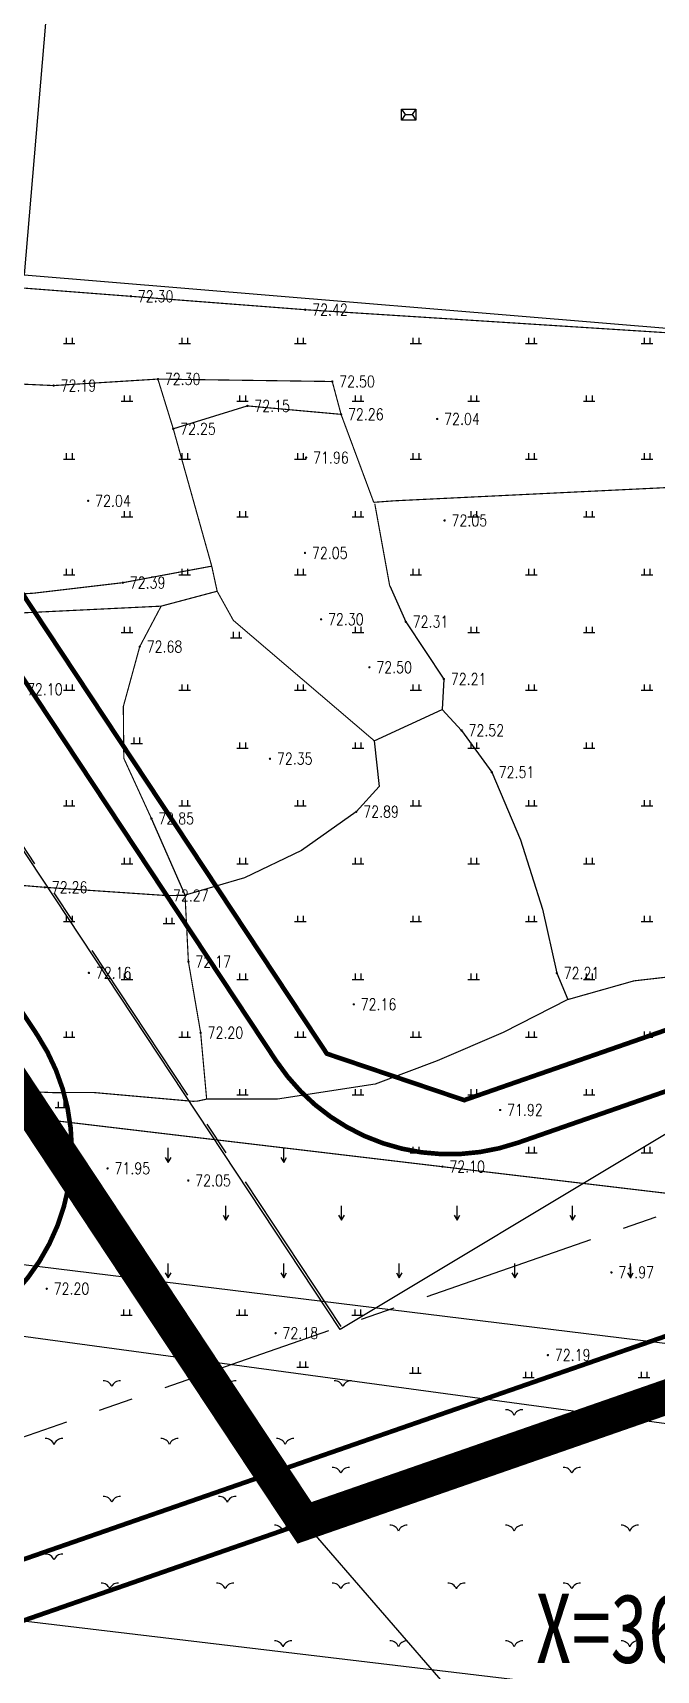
# Model space of a CAD drawing. Extents: x 10519 to 17598, y -625 to 2857.
# Drawn here: x 13535.4 to 13589.3, y 356.5 to 498.2 of the extents above; entities that cross this region are included whole.
import ezdxf
from ezdxf.enums import TextEntityAlignment as Align

# ---------------------------------------------------------------- set-up
doc = ezdxf.new("R2010")
doc.units = 0
doc.header["$MEASUREMENT"] = 0
for name, pattern in [('CENTER', [2, 1.25, -0.25, 0.25, -0.25]), ('CENTERX2', [4, 2.5, -0.5, 0.5, -0.5]), ('L94', [8, 5, -1.5, 0, -1.5])]:
    doc.linetypes.add(name, pattern=pattern)
doc.layers.get('0').update_dxf_attribs({"linetype": 'CONTINUOUS'})
for name, color, linetype in [('00000衢化东路中线', 1, 'CENTER'), ('00000道路边线', 2, 'CONTINUOUS'), ('ASSIST', 252, 'CONTINUOUS'), ('DM-坐标', 7, 'CONTINUOUS'), ('GCD', 224, 'CONTINUOUS'), ('JZD', 1, 'CONTINUOUS')]:
    doc.layers.add(name, color=color, linetype=linetype)
doc.styles.add('DIMST', font='SimSun.ttf', dxfattribs={"width": 0.8})
doc.styles.add('HZ', font='txt8.shx', dxfattribs={"width": 0.8, "bigfont": 'hz.shx'})

# ---------------------------------------------------------------- blocks, each defined once
blk = doc.blocks.new('gc126')
for centre, start, end in [((-1.42, -0.5), 19.391, 93.2289), ((1.42, -0.5), 86.7711, 160.609)]:
    blk.add_arc(centre, 1.5, start, end)
blk = doc.blocks.new('gc119')
for p, q in [((-1, 0), (1, 0)), ((-0.5, 1), (-0.5, 0)), ((0.5, 1), (0.5, 0))]:
    blk.add_line(p, q)
blk = doc.blocks.new('gc120')
for p, q in [((-0.5, 0.87), (0, 0)), ((0, 0), (0, 2.5)), ((0, 0), (0.5, 0.87))]:
    blk.add_line(p, q)
blk = doc.blocks.new('gc272')
at = {"linetype": 'Continuous'}
blk.add_lwpolyline([(1.25, 0), (1.25, 0), (-1.25, 0), (-1.25, 1.9), (1.25, 1.9)], close=True, dxfattribs=at)
for points in [[(-1.25, 1.9), (-0.625, 0.95), (-1.25, 0)], [(-0.625, 0.95), (0.625, 0.95)], [(1.25, 1.9), (0.625, 0.95), (1.25, 0)]]:
    blk.add_lwpolyline(points, dxfattribs=at)
blk = doc.blocks.new('GC200')
at = {"linetype": 'Continuous', "const_width": 0.2, "flags": 128}
blk.add_lwpolyline([(-0.1, 0, 1), (0.1, 0, 1)], format="xyb", close=True, dxfattribs=at)

msp = doc.modelspace()

# ---------------------------------------------------------------- linework, layer by layer
at = {"layer": '00000衢化东路中线', "color": 6, "linetype": 'CENTERX2', "ltscale": 6}
for p, q in [((13562.07, 386.26), (13247.57, 861.47)), ((13562.07, 386.26), (13247.57, 861.47)), ((13606.32, 401.63), (12924.45, 164.73))]:
    msp.add_line(p, q, dxfattribs=at)
at = {"layer": '00000道路边线', "const_width": 0.4}
for points in [[(13527, 647.22), (13452.97, 598.22, 0.414214), (13447.89, 573.28), (13556.46, 409.23, 0.342677), (13577.38, 402.16), (13603.04, 411.08, 0.034015), (13641.8, 427.57), (13798.93, 504.44), (13908.41, 558, 0.372894), (13921.22, 588.12), (13845.8, 822.07, 0.46943), (13824.38, 830.66), (13712.85, 770.22), (13452.97, 598.22)], [(13601.4, 415.8, 0.034046), (13639.57, 432.05), (13797.9, 509.5), (13908.94, 563.82, 0.372894), (13919.19, 587.92), (13843.78, 821.82, 0.46943), (13828.07, 828.11), (13714.91, 766.79), (13451.84, 592.68), (13449.02, 578.82), (13560.84, 409.86), (13572.73, 405.84), (13601.4, 415.8)], [(13949.57, 7.08), (13982.27, 5.63, 0.427199), (14008.38, 30.61), (14008.38, 223.92, 0.078123), (13979.58, 407.1), (13942.92, 520.81, 0.456777), (13908.14, 535.6), (13803.04, 484.18), (13650.73, 409.67, -0.033896), (13609.6, 392.18), (12970.08, 170, 0.48251), (12960.76, 143.41, -0.48251), (12970.08, 170)], [(13910.34, 531.11), (13805.23, 479.69), (13652.96, 405.2, -0.033868), (13611.24, 387.46), (12971.72, 165.27, 0.48251), (12964.99, 146.07, -1), (12956.52, 140.74, -0.48251), (12968.44, 174.72)], [(13015.51, 60.18, 0.000146), (13015.51, 60.18), (12961.6, 145.82), (12967.97, 163.97), (13611.24, 387.46), (12967.97, 163.97), (12961.63, 145.89), (13138.52, -135.49), (13145.63, -146.79), (13138.52, -135.49), (12961.63, 145.89), (12967.97, 163.97)]]:
    msp.add_lwpolyline(points, format="xyb", dxfattribs=at)
msp.add_lwpolyline([(13526.68, 384.55, 0.489562), (13535.78, 411.48), (13434.55, 564.45, 0.414214), (13409.6, 569.53), (13181.94, 418.86, 0.414214), (13176.87, 393.91), (13239.59, 299.14, 0.342677), (13260.51, 292.07)], format="xyb", close=True, dxfattribs=at)
at = {"layer": 'ASSIST', "color": 252, "flags": 128}
msp.add_lwpolyline([(13247.56, 861.47), (13247.56, 861.47), (13394, 957), (13947, 617), (13562, 386)], close=True, dxfattribs=at)
at = {"layer": 'ASSIST', "color": 252, "elevation": 71.92, "flags": 128}
msp.add_lwpolyline([(13534.64, 477.23), (13598.6, 471.92), (13601.09, 504.1), (13537.35, 509.22)], close=True, dxfattribs=at)
at = {"layer": 'ASSIST', "color": 252, "const_width": 0.1, "flags": 128}
for points, elevation in [([(13532.28, 476.26), (13558.97, 474.21), (13599.52, 471.63)], 72.3), ([(13531.26, 467.92), (13537.2, 467.65), (13546.22, 468.21), (13561.31, 468)], 72.18), ([(13546.22, 468.21), (13547.55, 463.91), (13550.88, 452.03), (13551.35, 449.86)], 72.18), ([(13561.31, 468), (13562.07, 465.16), (13564.9, 457.55)], 72.18), ([(13547.55, 463.91), (13553.96, 465.89), (13562.07, 465.16)], 72.18), ([(13564.9, 457.55), (13566.65, 457.68), (13611.17, 459.84)], 72.33), ([(13566.28, 450.33), (13564.99, 457.43)], 72.39), ([(13550.88, 452.03), (13543.19, 450.6), (13535.46, 449.69)], 72.43), ([(13535.46, 449.69), (13528.97, 449.29)], 72.43), ([(13550.44, 405.93), (13549.92, 411.67), (13548.86, 417.82), (13548.57, 423.56), (13545.66, 430.2), (13543.27, 435.41), (13543.23, 439.89), (13544.65, 445.07), (13546.5, 448.57), (13551.35, 449.86)], 72.39), ([(13564.94, 436.93), (13552.75, 447.34), (13551.35, 449.86)], 72.76), ([(13546.5, 448.57), (13532.87, 447.91)], 72.39), ([(13548.57, 423.56), (13546.92, 423.54), (13536.44, 424.25), (13526, 425.12)], 72.39), ([(13581.69, 414.54), (13587.42, 416.16), (13595.34, 417.06), (13606.18, 417.74)], 72.39), ([(13550.44, 405.93), (13549.64, 405.76), (13549.27, 405.74), (13540.57, 406.51), (13537.22, 406.49), (13532.48, 406.69), (13525.03, 407.15), (13523.71, 407.16)], 72.39), ([(13523.54, 405.7), (13600.55, 396.56), (13603.69, 397.32)], 72.05)]:
    msp.add_lwpolyline(points, dxfattribs=dict(at, elevation=elevation))
at = {"layer": 'ASSIST', "color": 252, "flags": 128}
for points, elevation in [([(13566.28, 450.33), (13567.67, 447.22), (13570.97, 442.26), (13570.83, 439.62), (13572.5, 437.82), (13575.11, 434.21), (13577.59, 428.36), (13579.51, 422.35), (13580.74, 416.83), (13581.69, 414.54), (13576.1, 411.68), (13570.39, 409.23), (13565.01, 407.21), (13556.57, 405.94), (13550.44, 405.93)], 72.39), ([(13564.94, 436.93), (13570.83, 439.62)], 72.39), ([(13564.94, 436.93), (13565.36, 432.97), (13563.39, 430.79), (13558.66, 427.44), (13553.71, 425.08), (13548.57, 423.56), (13545.66, 430.2)], 72.39), ([(13522.23, 362.24), (13518.77, 362.25), (13515.87, 334.66), (13591.36, 325.5), (13594.88, 344.81), (13597.7, 351.83), (13595.04, 353.57), (13597.89, 376.85), (13598.58, 383.76), (13522.1, 393.12)], 72.2), ([(13595.04, 353.57), (13522.23, 362.24), (13524.36, 386.8), (13597.89, 376.85)], 72.2)]:
    msp.add_lwpolyline(points, dxfattribs=dict(at, elevation=elevation))
at = {"layer": 'DM-坐标', "linetype": 'ByBlock'}
msp.add_lwpolyline([(13558.91, 369.28), (13571.99, 354.16)], dxfattribs=at)
at = {"layer": 'JZD', "linetype": 'L94', "ltscale": 2, "flags": 128}
msp.add_lwpolyline([(13268.34, 851.36, 3, 3, 0), (13248.54, 838.27, 3, 3, 0), (13558.91, 369.28, 3, 3, 0), (13611.24, 387.46, 3, 3, 0.033868), (13652.96, 405.2, 3, 3, 0), (13913.06, 532.44, 3, 3, 0), (13894.6, 572.84, 3, 3, 0), (13860.14, 593.14, 3, 3, 0), (13886.5, 637.91, 3, 3, 0.035272), (13890.89, 646.74, 3, 3, 0), (13896.13, 659.44, 3, 3, 0), (13836.59, 844.12, 3, 3, 0), (13693.23, 768.68, 3, 3, 0), (13683.08, 774.5, 3, 3, 0), (13430.04, 607.03, 3, 3, 0), (13268.34, 851.36, 0, 0, 0)], format="xyseb", dxfattribs=at)

# ---------------------------------------------------------------- block references
at = {"layer": 'ASSIST', "color": 252, "xscale": 0.5, "yscale": 0.5}
for name, p in [('gc272', (13567.92, 490.61)), ('gc119', (13538.54, 471.29)), ('gc119', (13548.54, 471.29)), ('gc119', (13558.54, 471.29)), ('gc119', (13568.54, 471.29)), ('gc119', (13578.54, 471.29)), ('gc119', (13588.54, 471.29)), ('gc119', (13543.54, 466.29)), ('gc119', (13553.54, 466.29)), ('gc119', (13563.54, 466.29)), ('gc119', (13573.54, 466.29)), ('gc119', (13583.54, 466.29)), ('gc119', (13538.54, 461.29)), ('gc119', (13548.54, 461.29)), ('gc119', (13558.54, 461.29)), ('gc119', (13568.54, 461.29)), ('gc119', (13578.54, 461.29)), ('gc119', (13588.54, 461.29)), ('gc119', (13543.54, 456.29)), ('gc119', (13553.54, 456.29)), ('gc119', (13563.54, 456.29)), ('gc119', (13573.54, 456.29)), ('gc119', (13583.54, 456.29)), ('gc119', (13538.54, 451.29)), ('gc119', (13548.54, 451.29)), ('gc119', (13558.54, 451.29)), ('gc119', (13568.54, 451.29)), ('gc119', (13578.54, 451.29)), ('gc119', (13588.54, 451.29)), ('gc119', (13543.54, 446.29)), ('gc119', (13552.99, 445.84)), ('gc119', (13563.54, 446.29)), ('gc119', (13573.54, 446.29)), ('gc119', (13583.54, 446.29)), ('gc119', (13538.54, 441.29)), ('gc119', (13548.54, 441.29)), ('gc119', (13558.54, 441.29)), ('gc119', (13568.54, 441.29)), ('gc119', (13578.54, 441.29)), ('gc119', (13588.54, 441.29)), ('gc119', (13544.39, 436.7)), ('gc119', (13553.54, 436.29)), ('gc119', (13563.54, 436.29)), ('gc119', (13573.54, 436.29)), ('gc119', (13583.54, 436.29)), ('gc119', (13538.54, 431.29)), ('gc119', (13548.54, 431.29)), ('gc119', (13558.54, 431.29)), ('gc119', (13568.54, 431.29)), ('gc119', (13578.54, 431.29)), ('gc119', (13588.54, 431.29)), ('gc119', (13543.54, 426.29)), ('gc119', (13553.54, 426.29)), ('gc119', (13563.54, 426.29)), ('gc119', (13573.54, 426.29)), ('gc119', (13583.54, 426.29)), ('gc119', (13538.54, 421.29)), ('gc119', (13547.18, 421.12)), ('gc119', (13558.54, 421.29)), ('gc119', (13568.54, 421.29)), ('gc119', (13578.54, 421.29)), ('gc119', (13588.54, 421.29)), ('gc119', (13543.54, 416.29)), ('gc119', (13553.54, 416.29)), ('gc119', (13563.54, 416.29)), ('gc119', (13573.54, 416.29)), ('gc119', (13583.54, 416.29)), ('gc119', (13538.54, 411.29)), ('gc119', (13548.54, 411.29)), ('gc119', (13558.54, 411.29)), ('gc119', (13568.54, 411.29)), ('gc119', (13578.54, 411.29)), ('gc119', (13588.54, 411.29)), ('gc119', (13553.54, 406.29)), ('gc119', (13563.54, 406.29)), ('gc119', (13573.54, 406.29)), ('gc119', (13583.54, 406.29)), ('gc119', (13537.84, 405.21)), ('gc120', (13537.11, 400.46)), ('gc120', (13547.11, 400.46)), ('gc120', (13557.11, 400.46)), ('gc119', (13568.54, 401.29)), ('gc119', (13578.54, 401.29)), ('gc119', (13588.54, 401.29)), ('gc120', (13542.11, 395.46)), ('gc120', (13552.11, 395.46)), ('gc120', (13562.11, 395.46)), ('gc120', (13572.11, 395.46)), ('gc120', (13582.11, 395.46)), ('gc120', (13547.11, 390.46)), ('gc120', (13557.11, 390.46)), ('gc120', (13567.11, 390.46)), ('gc120', (13577.11, 390.46)), ('gc120', (13587.11, 390.46)), ('gc119', (13543.5, 387.24)), ('gc119', (13553.5, 387.24)), ('gc119', (13563.5, 387.24)), ('gc119', (13558.75, 382.74)), ('gc119', (13568.5, 382.24)), ('gc126', (13542.23, 381.07)), ('gc126', (13552.23, 381.07)), ('gc126', (13562.23, 381.07)), ('gc119', (13578.29, 381.85)), ('gc119', (13588.29, 381.85)), ('gc126', (13577.05, 378.57)), ('gc126', (13537.23, 376.07)), ('gc126', (13547.23, 376.07)), ('gc126', (13557.23, 376.07)), ('gc126', (13562.05, 373.57)), ('gc126', (13572.05, 373.57)), ('gc126', (13582.05, 373.57)), ('gc126', (13542.23, 371.07)), ('gc126', (13552.23, 371.07)), ('gc126', (13557.05, 368.57)), ('gc126', (13567.05, 368.57)), ('gc126', (13577.05, 368.57)), ('gc126', (13587.05, 368.57)), ('gc126', (13537.23, 366.07)), ('gc126', (13542.05, 363.57)), ('gc126', (13552.05, 363.57)), ('gc126', (13562.05, 363.57)), ('gc126', (13572.05, 363.57)), ('gc126', (13582.05, 363.57)), ('gc126', (13557.05, 358.57)), ('gc126', (13567.05, 358.57)), ('gc126', (13577.05, 358.57)), ('gc126', (13587.05, 358.57))]:
    msp.add_blockref(name, p, dxfattribs=at)
at = {"layer": 'ASSIST', "color": 252}
ref = msp.add_blockref('GC200', (13543.89, 475.37, 72.3), dxfattribs=dict(at, xscale=0.5, yscale=0.5, zscale=0.5))
ref.add_attrib('height', '72.30', dxfattribs={"layer": 'GCD', "linetype": 'Continuous', "height": 1, "style": 'HZ', "width": 0.8}).set_placement((13544.48, 475.37, 72.3), align=Align.MIDDLE_LEFT)
ref = msp.add_blockref('GC200', (13558.97, 474.21, 72.42), dxfattribs=dict(at, xscale=0.5, yscale=0.5, zscale=0.5))
ref.add_attrib('height', '72.42', dxfattribs={"layer": 'GCD', "linetype": 'Continuous', "height": 1, "style": 'HZ', "width": 0.8}).set_placement((13559.57, 474.21, 72.42), align=Align.MIDDLE_LEFT)
ref = msp.add_blockref('GC200', (13537.2, 467.65, 72.19), dxfattribs=dict(at, xscale=0.5, yscale=0.5, zscale=0.5))
ref.add_attrib('height', '72.19', dxfattribs={"layer": 'GCD', "linetype": 'Continuous', "height": 1, "style": 'HZ', "width": 0.8}).set_placement((13537.8, 467.65, 72.19), align=Align.MIDDLE_LEFT)
ref = msp.add_blockref('GC200', (13546.22, 468.21, 72.3), dxfattribs=dict(at, xscale=0.5, yscale=0.5, zscale=0.5))
ref.add_attrib('height', '72.30', dxfattribs={"layer": 'GCD', "linetype": 'Continuous', "height": 1, "style": 'HZ', "width": 0.8}).set_placement((13546.82, 468.21, 72.3), align=Align.MIDDLE_LEFT)
ref = msp.add_blockref('GC200', (13561.31, 468, 72.5), dxfattribs=dict(at, xscale=0.5, yscale=0.5, zscale=0.5))
ref.add_attrib('height', '72.50', dxfattribs={"layer": 'GCD', "linetype": 'Continuous', "height": 1, "style": 'HZ', "width": 0.8}).set_placement((13561.91, 468, 72.5), align=Align.MIDDLE_LEFT)
ref = msp.add_blockref('GC200', (13553.96, 465.89, 72.15), dxfattribs=dict(at, xscale=0.5, yscale=0.5, zscale=0.5))
ref.add_attrib('height', '72.15', dxfattribs={"layer": 'GCD', "linetype": 'Continuous', "height": 1, "style": 'HZ', "width": 0.8}).set_placement((13554.56, 465.89, 72.15), align=Align.MIDDLE_LEFT)
ref = msp.add_blockref('GC200', (13562.07, 465.16, 72.26), dxfattribs=dict(at, xscale=0.5, yscale=0.5, zscale=0.5))
ref.add_attrib('height', '72.26', dxfattribs={"layer": 'GCD', "linetype": 'Continuous', "height": 1, "style": 'HZ', "width": 0.8}).set_placement((13562.67, 465.16, 72.26), align=Align.MIDDLE_LEFT)
ref = msp.add_blockref('GC200', (13570.39, 464.76, 72.03), dxfattribs=dict(at, xscale=0.5, yscale=0.5, zscale=0.5))
ref.add_attrib('height', '72.04', dxfattribs={"layer": 'GCD', "linetype": 'Continuous', "height": 1, "style": 'HZ', "width": 0.8}).set_placement((13570.99, 464.76, 72.03), align=Align.MIDDLE_LEFT)
ref = msp.add_blockref('GC200', (13547.55, 463.91, 72.25), dxfattribs=dict(at, xscale=0.5, yscale=0.5, zscale=0.5))
ref.add_attrib('height', '72.25', dxfattribs={"layer": 'GCD', "linetype": 'Continuous', "height": 1, "style": 'HZ', "width": 0.8}).set_placement((13548.15, 463.91, 72.25), align=Align.MIDDLE_LEFT)
ref = msp.add_blockref('GC200', (13559.05, 461.42, 71.96), dxfattribs=dict(at, xscale=0.5, yscale=0.5, zscale=0.5))
ref.add_attrib('height', '71.96', dxfattribs={"layer": 'GCD', "linetype": 'Continuous', "height": 1, "style": 'HZ', "width": 0.8}).set_placement((13559.65, 461.42, 71.96), align=Align.MIDDLE_LEFT)
ref = msp.add_blockref('GC200', (13540.19, 457.68, 72.04), dxfattribs=dict(at, xscale=0.5, yscale=0.5, zscale=0.5))
ref.add_attrib('height', '72.04', dxfattribs={"layer": 'GCD', "linetype": 'Continuous', "height": 1, "style": 'HZ', "width": 0.8}).set_placement((13540.79, 457.68, 72.04), align=Align.MIDDLE_LEFT)
ref = msp.add_blockref('GC200', (13571.03, 455.98, 72.05), dxfattribs=dict(at, xscale=0.5, yscale=0.5, zscale=0.5))
ref.add_attrib('height', '72.05', dxfattribs={"layer": 'GCD', "linetype": 'Continuous', "height": 1, "style": 'HZ', "width": 0.8}).set_placement((13571.63, 455.98, 72.05), align=Align.MIDDLE_LEFT)
ref = msp.add_blockref('GC200', (13558.95, 453.17, 72.05), dxfattribs=dict(at, xscale=0.5, yscale=0.5, zscale=0.5))
ref.add_attrib('height', '72.05', dxfattribs={"layer": 'GCD', "linetype": 'Continuous', "height": 1, "style": 'HZ', "width": 0.8}).set_placement((13559.55, 453.17, 72.05), align=Align.MIDDLE_LEFT)
ref = msp.add_blockref('GC200', (13543.19, 450.6, 72.39), dxfattribs=dict(at, xscale=0.5, yscale=0.5, zscale=0.5))
ref.add_attrib('height', '72.39', dxfattribs={"layer": 'GCD', "linetype": 'Continuous', "height": 1, "style": 'HZ', "width": 0.8}).set_placement((13543.79, 450.6, 72.39), align=Align.MIDDLE_LEFT)
ref = msp.add_blockref('GC200', (13560.34, 447.43, 72.3), dxfattribs=dict(at, xscale=0.5, yscale=0.5, zscale=0.5))
ref.add_attrib('height', '72.30', dxfattribs={"layer": 'GCD', "linetype": 'Continuous', "height": 1, "style": 'HZ', "width": 0.8}).set_placement((13560.94, 447.43, 72.3), align=Align.MIDDLE_LEFT)
ref = msp.add_blockref('GC200', (13567.67, 447.22, 72.31), dxfattribs=dict(at, xscale=0.5, yscale=0.5, zscale=0.5))
ref.add_attrib('height', '72.31', dxfattribs={"layer": 'GCD', "linetype": 'Continuous', "height": 1, "style": 'HZ', "width": 0.8}).set_placement((13568.27, 447.22, 72.31), align=Align.MIDDLE_LEFT)
ref = msp.add_blockref('GC200', (13544.65, 445.07, 72.67), dxfattribs=dict(at, xscale=0.5, yscale=0.5, zscale=0.5))
ref.add_attrib('height', '72.68', dxfattribs={"layer": 'GCD', "linetype": 'Continuous', "height": 1, "style": 'HZ', "width": 0.8}).set_placement((13545.25, 445.07, 72.67), align=Align.MIDDLE_LEFT)
ref = msp.add_blockref('GC200', (13564.52, 443.28, 72.5), dxfattribs=dict(at, xscale=0.5, yscale=0.5, zscale=0.5))
ref.add_attrib('height', '72.50', dxfattribs={"layer": 'GCD', "linetype": 'Continuous', "height": 1, "style": 'HZ', "width": 0.8}).set_placement((13565.12, 443.28, 72.5), align=Align.MIDDLE_LEFT)
ref = msp.add_blockref('GC200', (13570.97, 442.26, 72.2), dxfattribs=dict(at, xscale=0.5, yscale=0.5, zscale=0.5))
ref.add_attrib('height', '72.21', dxfattribs={"layer": 'GCD', "linetype": 'Continuous', "height": 1, "style": 'HZ', "width": 0.8}).set_placement((13571.57, 442.26, 72.2), align=Align.MIDDLE_LEFT)
ref = msp.add_blockref('GC200', (13534.29, 441.38, 72.1), dxfattribs=dict(at, xscale=0.5, yscale=0.5, zscale=0.5))
ref.add_attrib('height', '72.10', dxfattribs={"layer": 'GCD', "linetype": 'Continuous', "height": 1, "style": 'HZ', "width": 0.8}).set_placement((13534.89, 441.38, 72.1), align=Align.MIDDLE_LEFT)
ref = msp.add_blockref('GC200', (13572.5, 437.82, 72.52), dxfattribs=dict(at, xscale=0.5, yscale=0.5, zscale=0.5))
ref.add_attrib('height', '72.52', dxfattribs={"layer": 'GCD', "linetype": 'Continuous', "height": 1, "style": 'HZ', "width": 0.8}).set_placement((13573.1, 437.82, 72.52), align=Align.MIDDLE_LEFT)
ref = msp.add_blockref('GC200', (13555.92, 435.37, 72.35), dxfattribs=dict(at, xscale=0.5, yscale=0.5, zscale=0.5))
ref.add_attrib('height', '72.35', dxfattribs={"layer": 'GCD', "linetype": 'Continuous', "height": 1, "style": 'HZ', "width": 0.8}).set_placement((13556.52, 435.37, 72.35), align=Align.MIDDLE_LEFT)
ref = msp.add_blockref('GC200', (13575.11, 434.21, 72.51), dxfattribs=dict(at, xscale=0.5, yscale=0.5, zscale=0.5))
ref.add_attrib('height', '72.51', dxfattribs={"layer": 'GCD', "linetype": 'Continuous', "height": 1, "style": 'HZ', "width": 0.8}).set_placement((13575.71, 434.21, 72.51), align=Align.MIDDLE_LEFT)
ref = msp.add_blockref('GC200', (13545.66, 430.2, 72.85), dxfattribs=dict(at, xscale=0.5, yscale=0.5, zscale=0.5))
ref.add_attrib('height', '72.85', dxfattribs={"layer": 'GCD', "linetype": 'Continuous', "height": 1, "style": 'HZ', "width": 0.8}).set_placement((13546.26, 430.2, 72.85), align=Align.MIDDLE_LEFT)
ref = msp.add_blockref('GC200', (13563.39, 430.79, 72.89), dxfattribs=dict(at, xscale=0.5, yscale=0.5, zscale=0.5))
ref.add_attrib('height', '72.89', dxfattribs={"layer": 'GCD', "linetype": 'Continuous', "height": 1, "style": 'HZ', "width": 0.8}).set_placement((13563.99, 430.79, 72.89), align=Align.MIDDLE_LEFT)
ref = msp.add_blockref('GC200', (13536.44, 424.25, 72.26), dxfattribs=dict(at, xscale=0.5, yscale=0.5, zscale=0.5))
ref.add_attrib('height', '72.26', dxfattribs={"layer": 'GCD', "linetype": 'Continuous', "height": 1, "style": 'HZ', "width": 0.8}).set_placement((13537.04, 424.25, 72.26), align=Align.MIDDLE_LEFT)
ref = msp.add_blockref('GC200', (13546.92, 423.54, 72.27), dxfattribs=dict(at, xscale=0.5, yscale=0.5, zscale=0.5))
ref.add_attrib('height', '72.27', dxfattribs={"layer": 'GCD', "linetype": 'Continuous', "height": 1, "style": 'HZ', "width": 0.8}).set_placement((13547.52, 423.54, 72.27), align=Align.MIDDLE_LEFT)
ref = msp.add_blockref('GC200', (13548.86, 417.82, 72.17), dxfattribs=dict(at, xscale=0.5, yscale=0.5, zscale=0.5))
ref.add_attrib('height', '72.17', dxfattribs={"layer": 'GCD', "linetype": 'Continuous', "height": 1, "style": 'HZ', "width": 0.8}).set_placement((13549.46, 417.82, 72.17), align=Align.MIDDLE_LEFT)
ref = msp.add_blockref('GC200', (13540.25, 416.85, 72.16), dxfattribs=dict(at, xscale=0.5, yscale=0.5, zscale=0.5))
ref.add_attrib('height', '72.16', dxfattribs={"layer": 'GCD', "linetype": 'Continuous', "height": 1, "style": 'HZ', "width": 0.8}).set_placement((13540.85, 416.85, 72.16), align=Align.MIDDLE_LEFT)
ref = msp.add_blockref('GC200', (13580.74, 416.83, 72.21), dxfattribs=dict(at, xscale=0.5, yscale=0.5, zscale=0.5))
ref.add_attrib('height', '72.21', dxfattribs={"layer": 'GCD', "linetype": 'Continuous', "height": 1, "style": 'HZ', "width": 0.8}).set_placement((13581.34, 416.83, 72.21), align=Align.MIDDLE_LEFT)
ref = msp.add_blockref('GC200', (13563.17, 414.13, 72.16), dxfattribs=dict(at, xscale=0.5, yscale=0.5, zscale=0.5))
ref.add_attrib('height', '72.16', dxfattribs={"layer": 'GCD', "linetype": 'Continuous', "height": 1, "style": 'HZ', "width": 0.8}).set_placement((13563.77, 414.13, 72.16), align=Align.MIDDLE_LEFT)
ref = msp.add_blockref('GC200', (13549.92, 411.67, 72.2), dxfattribs=dict(at, xscale=0.5, yscale=0.5, zscale=0.5))
ref.add_attrib('height', '72.20', dxfattribs={"layer": 'GCD', "linetype": 'Continuous', "height": 1, "style": 'HZ', "width": 0.8}).set_placement((13550.52, 411.67, 72.2), align=Align.MIDDLE_LEFT)
ref = msp.add_blockref('GC200', (13575.84, 404.99, 71.92), dxfattribs=dict(at, xscale=0.5, yscale=0.5, zscale=0.5))
ref.add_attrib('height', '71.92', dxfattribs={"layer": 'GCD', "linetype": 'Continuous', "height": 1, "style": 'HZ', "width": 0.8}).set_placement((13576.44, 404.99, 71.92), align=Align.MIDDLE_LEFT)
ref = msp.add_blockref('GC200', (13541.87, 399.94, 71.95), dxfattribs=dict(at, xscale=0.5, yscale=0.5, zscale=0.5))
ref.add_attrib('height', '71.95', dxfattribs={"layer": 'GCD', "linetype": 'Continuous', "height": 1, "style": 'HZ', "width": 0.8}).set_placement((13542.47, 399.94, 71.95), align=Align.MIDDLE_LEFT)
ref = msp.add_blockref('GC200', (13570.84, 400.09, 72.1), dxfattribs=dict(at, xscale=0.5, yscale=0.5, zscale=0.5))
ref.add_attrib('height', '72.10', dxfattribs={"layer": 'GCD', "linetype": 'Continuous', "height": 1, "style": 'HZ', "width": 0.8}).set_placement((13571.44, 400.09, 72.1), align=Align.MIDDLE_LEFT)
ref = msp.add_blockref('GC200', (13548.85, 398.89, 72.05), dxfattribs=dict(at, xscale=0.5, yscale=0.5, zscale=0.5))
ref.add_attrib('height', '72.05', dxfattribs={"layer": 'GCD', "linetype": 'Continuous', "height": 1, "style": 'HZ', "width": 0.8}).set_placement((13549.45, 398.89, 72.05), align=Align.MIDDLE_LEFT)
ref = msp.add_blockref('GC200', (13585.47, 390.94, 71.97), dxfattribs=dict(at, xscale=0.5, yscale=0.5, zscale=0.5))
ref.add_attrib('height', '71.97', dxfattribs={"layer": 'GCD', "linetype": 'Continuous', "height": 1, "style": 'HZ', "width": 0.8}).set_placement((13586.07, 390.94, 71.97), align=Align.MIDDLE_LEFT)
ref = msp.add_blockref('GC200', (13536.6, 389.53, 72.2), dxfattribs=dict(at, xscale=0.5, yscale=0.5, zscale=0.5))
ref.add_attrib('height', '72.20', dxfattribs={"layer": 'GCD', "linetype": 'Continuous', "height": 1, "style": 'HZ', "width": 0.8}).set_placement((13537.2, 389.53, 72.2), align=Align.MIDDLE_LEFT)
ref = msp.add_blockref('GC200', (13556.41, 385.69, 72.18), dxfattribs=dict(at, xscale=0.5, yscale=0.5, zscale=0.5))
ref.add_attrib('height', '72.18', dxfattribs={"layer": 'GCD', "linetype": 'Continuous', "height": 1, "style": 'HZ', "width": 0.8}).set_placement((13557, 385.69, 72.18), align=Align.MIDDLE_LEFT)
ref = msp.add_blockref('GC200', (13579.97, 383.79, 72.19), dxfattribs=dict(at, xscale=0.5, yscale=0.5, zscale=0.5))
ref.add_attrib('height', '72.19', dxfattribs={"layer": 'GCD', "linetype": 'Continuous', "height": 1, "style": 'HZ', "width": 0.8}).set_placement((13580.57, 383.79, 72.19), align=Align.MIDDLE_LEFT)

# ---------------------------------------------------------------- texts
at = {"layer": 'DM-坐标', "linetype": 'ByBlock', "style": 'DIMST', "width": 0.8}
msp.add_text('X=369.280', height=6, dxfattribs=at).set_placement((13578.83, 357.16))

doc.saveas('drawing.dxf')
